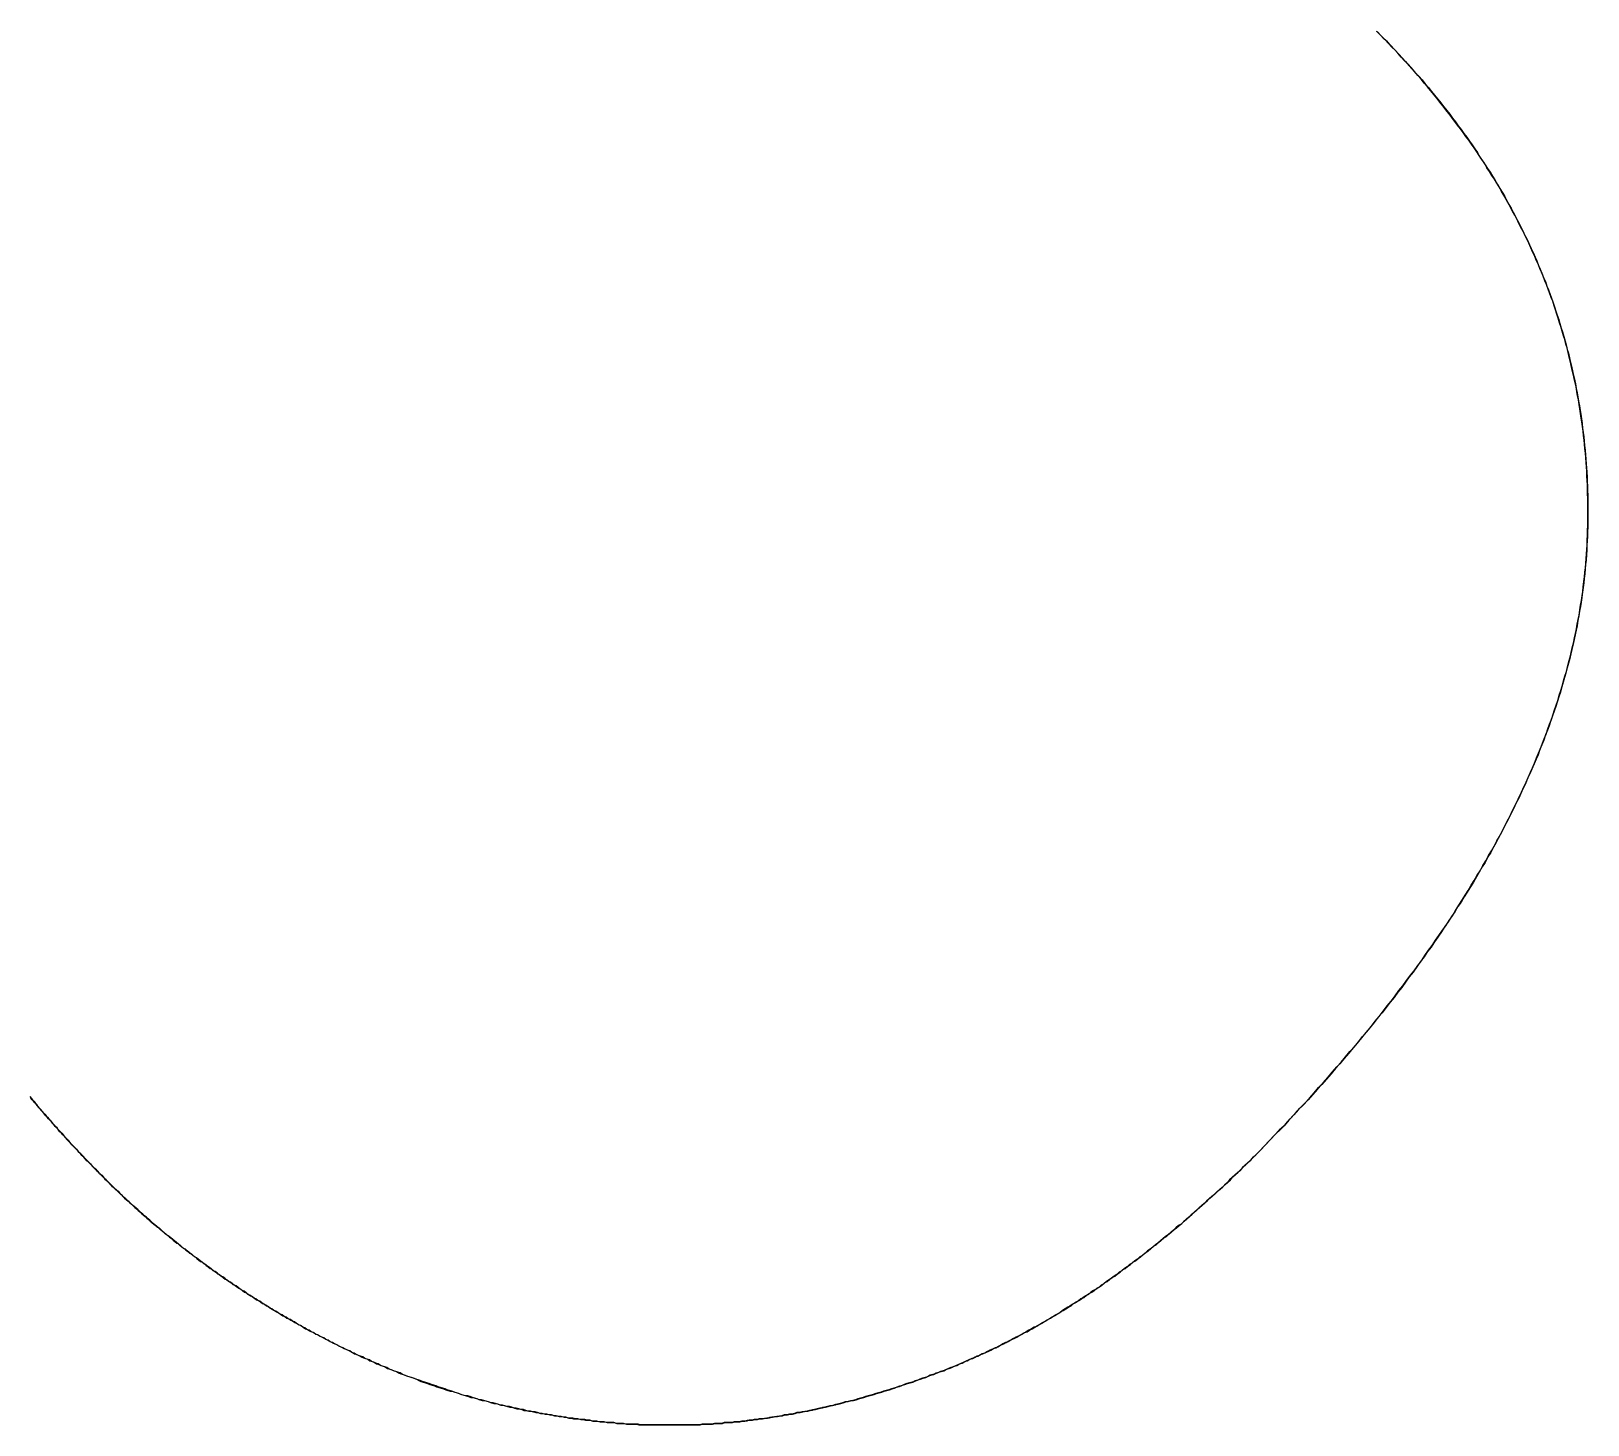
# Model space of a CAD drawing. Extents: x -0.7 to 36.3, y -28.5 to 29.4.
# Drawn here: x 6.7232 to 6.9271, y -20.9043 to -20.7217 of the extents above; entities that cross this region are included whole.
import ezdxf

# ---------------------------------------------------------------- set-up
doc = ezdxf.new("R2010")
doc.units = 0
doc.layers.add('VECTOR_ETCH', color=5, linetype='CONTINUOUS')

msp = doc.modelspace()

# ---------------------------------------------------------------- linework, layer by layer
at = {"layer": 'VECTOR_ETCH'}
msp.add_polyline3d([(6.72306, -20.8613, 0), (6.72324, -20.8615, 0), (6.72341, -20.8617, 0), (6.72359, -20.8619, 0), (6.72376, -20.8621, 0), (6.72394, -20.8623, 0), (6.72411, -20.8626, 0), (6.72429, -20.8628, 0), (6.72447, -20.863, 0), (6.72465, -20.8632, 0), (6.72483, -20.8634, 0), (6.72501, -20.8636, 0), (6.72519, -20.8638, 0), (6.72538, -20.864, 0), (6.72556, -20.8642, 0), (6.72574, -20.8644, 0), (6.72593, -20.8647, 0), (6.72611, -20.8649, 0), (6.7263, -20.8651, 0), (6.72649, -20.8653, 0), (6.72668, -20.8655, 0), (6.72687, -20.8657, 0), (6.72706, -20.8659, 0), (6.72725, -20.8661, 0), (6.72744, -20.8663, 0), (6.72763, -20.8666, 0), (6.72782, -20.8668, 0), (6.72801, -20.867, 0), (6.72821, -20.8672, 0), (6.7284, -20.8674, 0), (6.7286, -20.8676, 0), (6.7288, -20.8678, 0), (6.72899, -20.868, 0), (6.72919, -20.8682, 0), (6.72939, -20.8685, 0), (6.72959, -20.8687, 0), (6.72979, -20.8689, 0), (6.72999, -20.8691, 0), (6.73019, -20.8693, 0), (6.7304, -20.8695, 0), (6.7306, -20.8697, 0), (6.7308, -20.8699, 0), (6.73101, -20.8701, 0), (6.73122, -20.8704, 0), (6.73142, -20.8706, 0), (6.73163, -20.8708, 0), (6.73184, -20.871, 0), (6.73205, -20.8712, 0), (6.73226, -20.8714, 0), (6.73247, -20.8716, 0), (6.73268, -20.8718, 0), (6.73289, -20.8721, 0), (6.7331, -20.8723, 0), (6.73332, -20.8725, 0), (6.73353, -20.8727, 0), (6.73374, -20.8729, 0), (6.73396, -20.8731, 0), (6.73417, -20.8733, 0), (6.73439, -20.8735, 0), (6.73461, -20.8737, 0), (6.73482, -20.8739, 0), (6.73504, -20.8741, 0), (6.73526, -20.8744, 0), (6.73548, -20.8746, 0), (6.7357, -20.8748, 0), (6.73592, -20.875, 0), (6.73614, -20.8752, 0), (6.73636, -20.8754, 0), (6.73658, -20.8756, 0), (6.7368, -20.8758, 0), (6.73703, -20.876, 0), (6.73725, -20.8762, 0), (6.73748, -20.8764, 0), (6.7377, -20.8766, 0), (6.73792, -20.8768, 0), (6.73815, -20.877, 0), (6.73838, -20.8772, 0), (6.7386, -20.8774, 0), (6.73883, -20.8776, 0), (6.73906, -20.8778, 0), (6.73929, -20.878, 0), (6.73952, -20.8782, 0), (6.73975, -20.8784, 0), (6.73998, -20.8785, 0), (6.74021, -20.8787, 0), (6.74044, -20.8789, 0), (6.74067, -20.8791, 0), (6.7409, -20.8793, 0), (6.74114, -20.8795, 0), (6.74137, -20.8797, 0), (6.74161, -20.8799, 0), (6.74184, -20.8801, 0), (6.74208, -20.8803, 0), (6.74231, -20.8805, 0), (6.74255, -20.8806, 0), (6.74279, -20.8808, 0), (6.74302, -20.881, 0), (6.74326, -20.8812, 0), (6.7435, -20.8814, 0), (6.74374, -20.8816, 0), (6.74398, -20.8818, 0), (6.74422, -20.8819, 0), (6.74446, -20.8821, 0), (6.7447, -20.8823, 0), (6.74495, -20.8825, 0), (6.74519, -20.8827, 0), (6.74543, -20.8829, 0), (6.74568, -20.883, 0), (6.74592, -20.8832, 0), (6.74617, -20.8834, 0), (6.74641, -20.8836, 0), (6.74666, -20.8838, 0), (6.74691, -20.8839, 0), (6.74715, -20.8841, 0), (6.7474, -20.8843, 0), (6.74765, -20.8845, 0), (6.7479, -20.8846, 0), (6.74815, -20.8848, 0), (6.7484, -20.885, 0), (6.74865, -20.8852, 0), (6.7489, -20.8853, 0), (6.74915, -20.8855, 0), (6.74941, -20.8857, 0), (6.74966, -20.8859, 0), (6.74991, -20.886, 0), (6.75017, -20.8862, 0), (6.75042, -20.8864, 0), (6.75068, -20.8865, 0), (6.75093, -20.8867, 0), (6.75119, -20.8869, 0), (6.75145, -20.887, 0), (6.75171, -20.8872, 0), (6.75196, -20.8874, 0), (6.75222, -20.8875, 0), (6.75248, -20.8877, 0), (6.75274, -20.8879, 0), (6.753, -20.888, 0), (6.75326, -20.8882, 0), (6.75353, -20.8884, 0), (6.75379, -20.8885, 0), (6.75405, -20.8887, 0), (6.75431, -20.8888, 0), (6.75458, -20.889, 0), (6.75484, -20.8892, 0), (6.75511, -20.8893, 0), (6.75537, -20.8895, 0), (6.75564, -20.8896, 0), (6.75591, -20.8898, 0), (6.75618, -20.89, 0), (6.75644, -20.8901, 0), (6.75671, -20.8903, 0), (6.75698, -20.8904, 0), (6.75725, -20.8906, 0), (6.75752, -20.8907, 0), (6.75779, -20.8909, 0), (6.75806, -20.891, 0), (6.75834, -20.8912, 0), (6.75861, -20.8913, 0), (6.75888, -20.8915, 0), (6.75916, -20.8917, 0), (6.75943, -20.8918, 0), (6.75971, -20.892, 0), (6.75998, -20.8921, 0), (6.76026, -20.8922, 0), (6.76053, -20.8924, 0), (6.76081, -20.8925, 0), (6.76109, -20.8927, 0), (6.76137, -20.8928, 0), (6.76165, -20.893, 0), (6.76193, -20.8931, 0), (6.76221, -20.8933, 0), (6.76249, -20.8934, 0), (6.76277, -20.8936, 0), (6.76305, -20.8937, 0), (6.76333, -20.8938, 0), (6.76362, -20.894, 0), (6.7639, -20.8941, 0), (6.76418, -20.8943, 0), (6.76447, -20.8944, 0), (6.76475, -20.8945, 0), (6.76504, -20.8947, 0), (6.76532, -20.8948, 0), (6.7656, -20.895, 0), (6.76589, -20.8951, 0), (6.76617, -20.8952, 0), (6.76646, -20.8954, 0), (6.76675, -20.8955, 0), (6.76703, -20.8956, 0), (6.76732, -20.8957, 0), (6.76761, -20.8959, 0), (6.76789, -20.896, 0), (6.76818, -20.8961, 0), (6.76847, -20.8963, 0), (6.76876, -20.8964, 0), (6.76904, -20.8965, 0), (6.76933, -20.8966, 0), (6.76962, -20.8967, 0), (6.76991, -20.8969, 0), (6.7702, -20.897, 0), (6.77049, -20.8971, 0), (6.77078, -20.8972, 0), (6.77107, -20.8973, 0), (6.77136, -20.8975, 0), (6.77165, -20.8976, 0), (6.77194, -20.8977, 0), (6.77223, -20.8978, 0), (6.77252, -20.8979, 0), (6.77282, -20.898, 0), (6.77311, -20.8981, 0), (6.7734, -20.8982, 0), (6.77369, -20.8983, 0), (6.77399, -20.8985, 0), (6.77428, -20.8986, 0), (6.77457, -20.8987, 0), (6.77487, -20.8988, 0), (6.77516, -20.8989, 0), (6.77546, -20.899, 0), (6.77575, -20.8991, 0), (6.77605, -20.8992, 0), (6.77634, -20.8993, 0), (6.77664, -20.8994, 0), (6.77693, -20.8995, 0), (6.77723, -20.8996, 0), (6.77753, -20.8997, 0), (6.77782, -20.8998, 0), (6.77812, -20.8999, 0), (6.77842, -20.8999, 0), (6.77872, -20.9, 0), (6.77901, -20.9001, 0), (6.77931, -20.9002, 0), (6.77961, -20.9003, 0), (6.77991, -20.9004, 0), (6.78021, -20.9005, 0), (6.78051, -20.9006, 0), (6.78081, -20.9007, 0), (6.78111, -20.9007, 0), (6.78141, -20.9008, 0), (6.78171, -20.9009, 0), (6.78201, -20.901, 0), (6.78231, -20.9011, 0), (6.78261, -20.9011, 0), (6.78292, -20.9012, 0), (6.78322, -20.9013, 0), (6.78352, -20.9014, 0), (6.78382, -20.9015, 0), (6.78413, -20.9015, 0), (6.78443, -20.9016, 0), (6.78473, -20.9017, 0), (6.78504, -20.9017, 0), (6.78534, -20.9018, 0), (6.78564, -20.9019, 0), (6.78595, -20.902, 0), (6.78625, -20.902, 0), (6.78656, -20.9021, 0), (6.78686, -20.9022, 0), (6.78717, -20.9022, 0), (6.78748, -20.9023, 0), (6.78778, -20.9024, 0), (6.78809, -20.9024, 0), (6.7884, -20.9025, 0), (6.7887, -20.9025, 0), (6.78901, -20.9026, 0), (6.78932, -20.9027, 0), (6.78963, -20.9027, 0), (6.78994, -20.9028, 0), (6.79024, -20.9028, 0), (6.79055, -20.9029, 0), (6.79086, -20.9029, 0), (6.79117, -20.903, 0), (6.79148, -20.903, 0), (6.79179, -20.9031, 0), (6.7921, -20.9031, 0), (6.79241, -20.9032, 0), (6.79272, -20.9032, 0), (6.79304, -20.9033, 0), (6.79335, -20.9033, 0), (6.79366, -20.9034, 0), (6.79397, -20.9034, 0), (6.79428, -20.9035, 0), (6.7946, -20.9035, 0), (6.79491, -20.9035, 0), (6.79522, -20.9036, 0), (6.79554, -20.9036, 0), (6.79585, -20.9037, 0), (6.79616, -20.9037, 0), (6.79648, -20.9037, 0), (6.79679, -20.9038, 0), (6.79711, -20.9038, 0), (6.79742, -20.9038, 0), (6.79774, -20.9039, 0), (6.79806, -20.9039, 0), (6.79837, -20.9039, 0), (6.79869, -20.904, 0), (6.799, -20.904, 0), (6.79932, -20.904, 0), (6.79964, -20.904, 0), (6.79996, -20.9041, 0), (6.80027, -20.9041, 0), (6.80059, -20.9041, 0), (6.80091, -20.9041, 0), (6.80123, -20.9042, 0), (6.80155, -20.9042, 0), (6.80187, -20.9042, 0), (6.80219, -20.9042, 0), (6.8025, -20.9042, 0), (6.80282, -20.9043, 0), (6.80314, -20.9043, 0), (6.80346, -20.9043, 0), (6.80378, -20.9043, 0), (6.8041, -20.9043, 0), (6.80442, -20.9043, 0), (6.80474, -20.9043, 0), (6.80506, -20.9043, 0), (6.80538, -20.9043, 0), (6.8057, -20.9043, 0), (6.80602, -20.9043, 0), (6.80635, -20.9043, 0), (6.80667, -20.9043, 0), (6.80699, -20.9043, 0), (6.80731, -20.9043, 0), (6.80763, -20.9043, 0), (6.80795, -20.9043, 0), (6.80828, -20.9043, 0), (6.8086, -20.9043, 0), (6.80892, -20.9043, 0), (6.80924, -20.9043, 0), (6.80957, -20.9043, 0), (6.80989, -20.9043, 0), (6.81021, -20.9043, 0), (6.81054, -20.9043, 0), (6.81086, -20.9043, 0), (6.81118, -20.9042, 0), (6.81151, -20.9042, 0), (6.81183, -20.9042, 0), (6.81216, -20.9042, 0), (6.81248, -20.9042, 0), (6.81281, -20.9041, 0), (6.81313, -20.9041, 0), (6.81346, -20.9041, 0), (6.81378, -20.9041, 0), (6.81411, -20.904, 0), (6.81443, -20.904, 0), (6.81476, -20.904, 0), (6.81508, -20.904, 0), (6.81541, -20.9039, 0), (6.81574, -20.9039, 0), (6.81606, -20.9039, 0), (6.81639, -20.9038, 0), (6.81672, -20.9038, 0), (6.81704, -20.9037, 0), (6.81737, -20.9037, 0), (6.8177, -20.9037, 0), (6.81803, -20.9036, 0), (6.81835, -20.9036, 0), (6.81868, -20.9035, 0), (6.81901, -20.9035, 0), (6.81934, -20.9034, 0), (6.81967, -20.9034, 0), (6.82, -20.9033, 0), (6.82033, -20.9033, 0), (6.82065, -20.9032, 0), (6.82098, -20.9032, 0), (6.82131, -20.9031, 0), (6.82164, -20.9031, 0), (6.82197, -20.903, 0), (6.8223, -20.903, 0), (6.82263, -20.9029, 0), (6.82296, -20.9029, 0), (6.82329, -20.9028, 0), (6.82362, -20.9027, 0), (6.82396, -20.9027, 0), (6.82429, -20.9026, 0), (6.82462, -20.9025, 0), (6.82495, -20.9025, 0), (6.82528, -20.9024, 0), (6.82561, -20.9023, 0), (6.82595, -20.9023, 0), (6.82628, -20.9022, 0), (6.82661, -20.9021, 0), (6.82694, -20.902, 0), (6.82728, -20.902, 0), (6.82761, -20.9019, 0), (6.82794, -20.9018, 0), (6.82827, -20.9017, 0), (6.82861, -20.9016, 0), (6.82894, -20.9016, 0), (6.82928, -20.9015, 0), (6.82961, -20.9014, 0), (6.82994, -20.9013, 0), (6.83028, -20.9012, 0), (6.83061, -20.9011, 0), (6.83095, -20.9011, 0), (6.83128, -20.901, 0), (6.83162, -20.9009, 0), (6.83195, -20.9008, 0), (6.83229, -20.9007, 0), (6.83263, -20.9006, 0), (6.83296, -20.9005, 0), (6.8333, -20.9004, 0), (6.83363, -20.9003, 0), (6.83397, -20.9002, 0), (6.83431, -20.9001, 0), (6.83464, -20.9, 0), (6.83498, -20.8999, 0), (6.83532, -20.8998, 0), (6.83566, -20.8997, 0), (6.83599, -20.8996, 0), (6.83633, -20.8995, 0), (6.83667, -20.8993, 0), (6.83701, -20.8992, 0), (6.83734, -20.8991, 0), (6.83768, -20.899, 0), (6.83802, -20.8989, 0), (6.83836, -20.8988, 0), (6.8387, -20.8987, 0), (6.83904, -20.8985, 0), (6.83938, -20.8984, 0), (6.83972, -20.8983, 0), (6.84006, -20.8982, 0), (6.8404, -20.8981, 0), (6.84074, -20.8979, 0), (6.84108, -20.8978, 0), (6.84142, -20.8977, 0), (6.84176, -20.8975, 0), (6.8421, -20.8974, 0), (6.84244, -20.8973, 0), (6.84278, -20.8972, 0), (6.84313, -20.897, 0), (6.84347, -20.8969, 0), (6.84381, -20.8968, 0), (6.84415, -20.8966, 0), (6.84449, -20.8965, 0), (6.84483, -20.8963, 0), (6.84517, -20.8962, 0), (6.84551, -20.896, 0), (6.84585, -20.8959, 0), (6.84619, -20.8957, 0), (6.84653, -20.8956, 0), (6.84687, -20.8954, 0), (6.84722, -20.8953, 0), (6.84756, -20.8951, 0), (6.8479, -20.895, 0), (6.84824, -20.8948, 0), (6.84858, -20.8947, 0), (6.84892, -20.8945, 0), (6.84926, -20.8943, 0), (6.8496, -20.8942, 0), (6.84994, -20.894, 0), (6.85028, -20.8938, 0), (6.85062, -20.8937, 0), (6.85096, -20.8935, 0), (6.8513, -20.8933, 0), (6.85164, -20.8931, 0), (6.85198, -20.893, 0), (6.85232, -20.8928, 0), (6.85266, -20.8926, 0), (6.853, -20.8924, 0), (6.85333, -20.8922, 0), (6.85367, -20.8921, 0), (6.85401, -20.8919, 0), (6.85435, -20.8917, 0), (6.85469, -20.8915, 0), (6.85503, -20.8913, 0), (6.85537, -20.8911, 0), (6.85571, -20.8909, 0), (6.85605, -20.8907, 0), (6.85639, -20.8905, 0), (6.85673, -20.8903, 0), (6.85707, -20.8901, 0), (6.8574, -20.8899, 0), (6.85774, -20.8897, 0), (6.85808, -20.8895, 0), (6.85842, -20.8893, 0), (6.85876, -20.8891, 0), (6.8591, -20.8889, 0), (6.85944, -20.8887, 0), (6.85977, -20.8884, 0), (6.86011, -20.8882, 0), (6.86045, -20.888, 0), (6.86079, -20.8878, 0), (6.86113, -20.8876, 0), (6.86147, -20.8873, 0), (6.8618, -20.8871, 0), (6.86214, -20.8869, 0), (6.86248, -20.8867, 0), (6.86282, -20.8864, 0), (6.86316, -20.8862, 0), (6.86349, -20.886, 0), (6.86383, -20.8857, 0), (6.86417, -20.8855, 0), (6.86451, -20.8852, 0), (6.86484, -20.885, 0), (6.86518, -20.8848, 0), (6.86552, -20.8845, 0), (6.86586, -20.8843, 0), (6.86619, -20.884, 0), (6.86653, -20.8838, 0), (6.86687, -20.8835, 0), (6.86721, -20.8833, 0), (6.86754, -20.883, 0), (6.86788, -20.8828, 0), (6.86822, -20.8825, 0), (6.86855, -20.8823, 0), (6.86889, -20.882, 0), (6.86923, -20.8817, 0), (6.86956, -20.8815, 0), (6.8699, -20.8812, 0), (6.87024, -20.8809, 0), (6.87057, -20.8807, 0), (6.87091, -20.8804, 0), (6.87125, -20.8801, 0), (6.87158, -20.8798, 0), (6.87192, -20.8796, 0), (6.87225, -20.8793, 0), (6.87259, -20.879, 0), (6.87293, -20.8787, 0), (6.87326, -20.8785, 0), (6.8736, -20.8782, 0), (6.87394, -20.8779, 0), (6.87427, -20.8776, 0), (6.87461, -20.8773, 0), (6.87494, -20.877, 0), (6.87528, -20.8767, 0), (6.87561, -20.8764, 0), (6.87595, -20.8761, 0), (6.87628, -20.8758, 0), (6.87662, -20.8755, 0), (6.87696, -20.8752, 0), (6.87729, -20.8749, 0), (6.87763, -20.8746, 0), (6.87796, -20.8743, 0), (6.8783, -20.874, 0), (6.87863, -20.8737, 0), (6.87897, -20.8734, 0), (6.8793, -20.8731, 0), (6.87964, -20.8728, 0), (6.87997, -20.8725, 0), (6.88031, -20.8722, 0), (6.88064, -20.8718, 0), (6.88098, -20.8715, 0), (6.88131, -20.8712, 0), (6.88164, -20.8709, 0), (6.88198, -20.8705, 0), (6.88231, -20.8702, 0), (6.88265, -20.8699, 0), (6.88298, -20.8696, 0), (6.88332, -20.8692, 0), (6.88365, -20.8689, 0), (6.88426, -20.8683, 0), (6.88492, -20.8676, 0), (6.88558, -20.8669, 0), (6.88623, -20.8662, 0), (6.88688, -20.8656, 0), (6.88752, -20.8649, 0), (6.88815, -20.8642, 0), (6.88879, -20.8635, 0), (6.88941, -20.8628, 0), (6.89003, -20.8622, 0), (6.89065, -20.8615, 0), (6.89126, -20.8608, 0), (6.89186, -20.8601, 0), (6.89246, -20.8595, 0), (6.89306, -20.8588, 0), (6.89365, -20.8581, 0), (6.89423, -20.8574, 0), (6.89481, -20.8568, 0), (6.89539, -20.8561, 0), (6.89596, -20.8554, 0), (6.89652, -20.8548, 0), (6.89708, -20.8541, 0), (6.89763, -20.8534, 0), (6.89818, -20.8528, 0), (6.89873, -20.8521, 0), (6.89926, -20.8514, 0), (6.8998, -20.8508, 0), (6.90033, -20.8501, 0), (6.90085, -20.8494, 0), (6.90137, -20.8488, 0), (6.90188, -20.8481, 0), (6.90239, -20.8474, 0), (6.90289, -20.8468, 0), (6.90339, -20.8461, 0), (6.90388, -20.8454, 0), (6.90436, -20.8448, 0), (6.90485, -20.8441, 0), (6.90532, -20.8435, 0), (6.90579, -20.8428, 0), (6.90626, -20.8421, 0), (6.90672, -20.8415, 0), (6.90718, -20.8408, 0), (6.90763, -20.8402, 0), (6.90807, -20.8395, 0), (6.90851, -20.8389, 0), (6.90895, -20.8382, 0), (6.90938, -20.8376, 0), (6.9098, -20.8369, 0), (6.91022, -20.8362, 0), (6.91064, -20.8356, 0), (6.91104, -20.8349, 0), (6.91145, -20.8343, 0), (6.91185, -20.8336, 0), (6.91224, -20.833, 0), (6.91263, -20.8323, 0), (6.91301, -20.8317, 0), (6.91339, -20.831, 0), (6.91377, -20.8304, 0), (6.91413, -20.8297, 0), (6.9145, -20.8291, 0), (6.91485, -20.8285, 0), (6.91521, -20.8278, 0), (6.91555, -20.8272, 0), (6.9159, -20.8265, 0), (6.91623, -20.8259, 0), (6.91657, -20.8252, 0), (6.91689, -20.8246, 0), (6.91721, -20.8239, 0), (6.91753, -20.8233, 0), (6.91784, -20.8227, 0), (6.91815, -20.822, 0), (6.91845, -20.8214, 0), (6.91875, -20.8207, 0), (6.91904, -20.8201, 0), (6.91932, -20.8195, 0), (6.9196, -20.8188, 0), (6.91988, -20.8182, 0), (6.92015, -20.8176, 0), (6.92041, -20.8169, 0), (6.92067, -20.8163, 0), (6.92093, -20.8157, 0), (6.92118, -20.815, 0), (6.92142, -20.8144, 0), (6.92166, -20.8138, 0), (6.9219, -20.8131, 0), (6.92212, -20.8125, 0), (6.92235, -20.8119, 0), (6.92257, -20.8112, 0), (6.92278, -20.8106, 0), (6.92299, -20.81, 0), (6.92319, -20.8094, 0), (6.92339, -20.8087, 0), (6.92358, -20.8081, 0), (6.92377, -20.8075, 0), (6.92396, -20.8068, 0), (6.92413, -20.8062, 0), (6.92431, -20.8056, 0), (6.92447, -20.805, 0), (6.92464, -20.8043, 0), (6.92479, -20.8037, 0), (6.92494, -20.8031, 0), (6.92509, -20.8025, 0), (6.92523, -20.8019, 0), (6.92537, -20.8012, 0), (6.9255, -20.8006, 0), (6.92563, -20.8, 0), (6.92575, -20.7994, 0), (6.92586, -20.7988, 0), (6.92598, -20.7982, 0), (6.92608, -20.7975, 0), (6.92618, -20.7969, 0), (6.92628, -20.7963, 0), (6.92637, -20.7957, 0), (6.92645, -20.7951, 0), (6.92653, -20.7945, 0), (6.92661, -20.7938, 0), (6.92668, -20.7932, 0), (6.92674, -20.7926, 0), (6.9268, -20.792, 0), (6.92686, -20.7914, 0), (6.92691, -20.7908, 0), (6.92695, -20.7902, 0), (6.92699, -20.7896, 0), (6.92702, -20.789, 0), (6.92705, -20.7884, 0), (6.92707, -20.7877, 0), (6.92709, -20.7871, 0), (6.92711, -20.7865, 0), (6.92712, -20.7859, 0), (6.92713, -20.7853, 0), (6.92713, -20.7847, 0), (6.92713, -20.7841, 0), (6.92713, -20.7835, 0), (6.92712, -20.7829, 0), (6.9271, -20.7823, 0), (6.92709, -20.7817, 0), (6.92707, -20.7811, 0), (6.92704, -20.7806, 0), (6.92701, -20.78, 0), (6.92698, -20.7794, 0), (6.92694, -20.7788, 0), (6.9269, -20.7782, 0), (6.92685, -20.7776, 0), (6.92681, -20.777, 0), (6.92675, -20.7764, 0), (6.92669, -20.7758, 0), (6.92663, -20.7753, 0), (6.92657, -20.7747, 0), (6.9265, -20.7741, 0), (6.92642, -20.7735, 0), (6.92635, -20.7729, 0), (6.92626, -20.7724, 0), (6.92618, -20.7718, 0), (6.92609, -20.7712, 0), (6.92599, -20.7706, 0), (6.9259, -20.77, 0), (6.92579, -20.7695, 0), (6.92569, -20.7689, 0), (6.92558, -20.7683, 0), (6.92546, -20.7678, 0), (6.92534, -20.7672, 0), (6.92522, -20.7666, 0), (6.92509, -20.7661, 0), (6.92496, -20.7655, 0), (6.92483, -20.7649, 0), (6.92469, -20.7644, 0), (6.92455, -20.7638, 0), (6.9244, -20.7632, 0), (6.92425, -20.7627, 0), (6.9241, -20.7621, 0), (6.92394, -20.7616, 0), (6.92377, -20.761, 0), (6.92361, -20.7604, 0), (6.92343, -20.7599, 0), (6.92326, -20.7593, 0), (6.92308, -20.7588, 0), (6.9229, -20.7582, 0), (6.92271, -20.7577, 0), (6.92252, -20.7571, 0), (6.92232, -20.7566, 0), (6.92212, -20.756, 0), (6.92192, -20.7555, 0), (6.92171, -20.7549, 0), (6.9215, -20.7544, 0), (6.92128, -20.7538, 0), (6.92106, -20.7533, 0), (6.92084, -20.7528, 0), (6.92061, -20.7522, 0), (6.92038, -20.7517, 0), (6.92014, -20.7511, 0), (6.9199, -20.7506, 0), (6.91966, -20.7501, 0), (6.91941, -20.7495, 0), (6.91916, -20.749, 0), (6.9189, -20.7485, 0), (6.91864, -20.7479, 0), (6.91837, -20.7474, 0), (6.9181, -20.7469, 0), (6.91783, -20.7463, 0), (6.91755, -20.7458, 0), (6.91727, -20.7453, 0), (6.91699, -20.7448, 0), (6.9167, -20.7442, 0), (6.91641, -20.7437, 0), (6.91611, -20.7432, 0), (6.91581, -20.7427, 0), (6.9155, -20.7421, 0), (6.91519, -20.7416, 0), (6.91488, -20.7411, 0), (6.91456, -20.7406, 0), (6.91424, -20.7401, 0), (6.91391, -20.7396, 0), (6.91358, -20.739, 0), (6.91325, -20.7385, 0), (6.91291, -20.738, 0), (6.91257, -20.7375, 0), (6.91222, -20.737, 0), (6.91187, -20.7365, 0), (6.91152, -20.736, 0), (6.91116, -20.7355, 0), (6.9108, -20.735, 0), (6.91043, -20.7345, 0), (6.91006, -20.734, 0), (6.90968, -20.7335, 0), (6.9093, -20.733, 0), (6.90892, -20.7325, 0), (6.90853, -20.732, 0), (6.90814, -20.7315, 0), (6.90775, -20.731, 0), (6.90735, -20.7305, 0), (6.90695, -20.73, 0), (6.90654, -20.7295, 0), (6.90613, -20.729, 0), (6.90571, -20.7285, 0), (6.90529, -20.728, 0), (6.90487, -20.7275, 0), (6.90444, -20.727, 0), (6.90401, -20.7265, 0), (6.90357, -20.726, 0), (6.90313, -20.7256, 0), (6.90269, -20.7251, 0), (6.90224, -20.7246, 0), (6.90179, -20.7241, 0), (6.90133, -20.7236, 0), (6.90087, -20.7231, 0), (6.90041, -20.7227, 0), (6.89994, -20.7222, 0), (6.89946, -20.7217, 0), (6.89959, -20.7218, 0), (6.90007, -20.7223, 0), (6.90053, -20.7228, 0), (6.901, -20.7233, 0), (6.90146, -20.7238, 0), (6.90191, -20.7242, 0), (6.90236, -20.7247, 0), (6.90281, -20.7252, 0), (6.90325, -20.7257, 0), (6.90369, -20.7262, 0), (6.90413, -20.7267, 0), (6.90456, -20.7272, 0), (6.90498, -20.7276, 0), (6.90541, -20.7281, 0), (6.90582, -20.7286, 0), (6.90624, -20.7291, 0), (6.90665, -20.7296, 0), (6.90706, -20.7301, 0), (6.90746, -20.7306, 0), (6.90786, -20.7311, 0), (6.90825, -20.7316, 0), (6.90864, -20.7321, 0), (6.90903, -20.7326, 0), (6.90941, -20.7331, 0), (6.90979, -20.7336, 0), (6.91016, -20.7341, 0), (6.91053, -20.7346, 0), (6.91089, -20.7351, 0), (6.91126, -20.7356, 0), (6.91161, -20.7361, 0), (6.91197, -20.7366, 0), (6.91232, -20.7371, 0), (6.91266, -20.7376, 0), (6.913, -20.7382, 0), (6.91334, -20.7387, 0), (6.91367, -20.7392, 0), (6.914, -20.7397, 0), (6.91433, -20.7402, 0), (6.91465, -20.7407, 0), (6.91496, -20.7412, 0), (6.91528, -20.7418, 0), (6.91558, -20.7423, 0), (6.91589, -20.7428, 0), (6.91619, -20.7433, 0), (6.91649, -20.7439, 0), (6.91678, -20.7444, 0), (6.91707, -20.7449, 0), (6.91735, -20.7454, 0), (6.91763, -20.746, 0), (6.91791, -20.7465, 0), (6.91818, -20.747, 0), (6.91845, -20.7475, 0), (6.91871, -20.7481, 0), (6.91897, -20.7486, 0), (6.91922, -20.7491, 0), (6.91948, -20.7497, 0), (6.91972, -20.7502, 0), (6.91997, -20.7507, 0), (6.92021, -20.7513, 0), (6.92044, -20.7518, 0), (6.92067, -20.7524, 0), (6.9209, -20.7529, 0), (6.92112, -20.7534, 0), (6.92134, -20.754, 0), (6.92156, -20.7545, 0), (6.92177, -20.7551, 0), (6.92197, -20.7556, 0), (6.92218, -20.7562, 0), (6.92238, -20.7567, 0), (6.92257, -20.7573, 0), (6.92276, -20.7578, 0), (6.92295, -20.7584, 0), (6.92313, -20.7589, 0), (6.92331, -20.7595, 0), (6.92348, -20.76, 0), (6.92365, -20.7606, 0), (6.92382, -20.7611, 0), (6.92398, -20.7617, 0), (6.92414, -20.7623, 0), (6.92429, -20.7628, 0), (6.92444, -20.7634, 0), (6.92459, -20.7639, 0), (6.92473, -20.7645, 0), (6.92487, -20.7651, 0), (6.925, -20.7656, 0), (6.92513, -20.7662, 0), (6.92526, -20.7668, 0), (6.92538, -20.7673, 0), (6.92549, -20.7679, 0), (6.92561, -20.7685, 0), (6.92572, -20.7691, 0), (6.92582, -20.7696, 0), (6.92592, -20.7702, 0), (6.92602, -20.7708, 0), (6.92611, -20.7714, 0), (6.9262, -20.7719, 0), (6.92629, -20.7725, 0), (6.92637, -20.7731, 0), (6.92644, -20.7737, 0), (6.92652, -20.7743, 0), (6.92659, -20.7748, 0), (6.92665, -20.7754, 0), (6.92671, -20.776, 0), (6.92677, -20.7766, 0), (6.92682, -20.7772, 0), (6.92687, -20.7778, 0), (6.92691, -20.7784, 0), (6.92695, -20.7789, 0), (6.92699, -20.7795, 0), (6.92702, -20.7801, 0), (6.92705, -20.7807, 0), (6.92707, -20.7813, 0), (6.92709, -20.7819, 0), (6.92711, -20.7825, 0), (6.92712, -20.7831, 0), (6.92713, -20.7837, 0), (6.92713, -20.7843, 0), (6.92713, -20.7849, 0), (6.92713, -20.7855, 0), (6.92712, -20.7861, 0), (6.92711, -20.7867, 0), (6.92709, -20.7873, 0), (6.92707, -20.7879, 0), (6.92704, -20.7885, 0), (6.92701, -20.7891, 0), (6.92698, -20.7897, 0), (6.92694, -20.7903, 0), (6.92689, -20.791, 0), (6.92684, -20.7916, 0), (6.92679, -20.7922, 0), (6.92673, -20.7928, 0), (6.92666, -20.7934, 0), (6.92659, -20.794, 0), (6.92651, -20.7946, 0), (6.92643, -20.7952, 0), (6.92634, -20.7959, 0), (6.92625, -20.7965, 0), (6.92615, -20.7971, 0), (6.92605, -20.7977, 0), (6.92595, -20.7983, 0), (6.92583, -20.7989, 0), (6.92572, -20.7996, 0), (6.92559, -20.8002, 0), (6.92547, -20.8008, 0), (6.92533, -20.8014, 0), (6.92519, -20.802, 0), (6.92505, -20.8027, 0), (6.9249, -20.8033, 0), (6.92475, -20.8039, 0), (6.92459, -20.8045, 0), (6.92443, -20.8051, 0), (6.92426, -20.8058, 0), (6.92408, -20.8064, 0), (6.92391, -20.807, 0), (6.92372, -20.8076, 0), (6.92353, -20.8083, 0), (6.92334, -20.8089, 0), (6.92314, -20.8095, 0), (6.92293, -20.8102, 0), (6.92272, -20.8108, 0), (6.92251, -20.8114, 0), (6.92229, -20.812, 0), (6.92206, -20.8127, 0), (6.92183, -20.8133, 0), (6.9216, -20.8139, 0), (6.92136, -20.8146, 0), (6.92111, -20.8152, 0), (6.92086, -20.8158, 0), (6.9206, -20.8165, 0), (6.92034, -20.8171, 0), (6.92008, -20.8177, 0), (6.9198, -20.8184, 0), (6.91953, -20.819, 0), (6.91924, -20.8196, 0), (6.91896, -20.8203, 0), (6.91867, -20.8209, 0), (6.91837, -20.8216, 0), (6.91807, -20.8222, 0), (6.91776, -20.8228, 0), (6.91745, -20.8235, 0), (6.91713, -20.8241, 0), (6.9168, -20.8248, 0), (6.91648, -20.8254, 0), (6.91614, -20.8261, 0), (6.9158, -20.8267, 0), (6.91546, -20.8273, 0), (6.91511, -20.828, 0), (6.91476, -20.8286, 0), (6.9144, -20.8293, 0), (6.91403, -20.8299, 0), (6.91366, -20.8306, 0), (6.91329, -20.8312, 0), (6.91291, -20.8319, 0), (6.91253, -20.8325, 0), (6.91213, -20.8332, 0), (6.91174, -20.8338, 0), (6.91134, -20.8345, 0), (6.91093, -20.8351, 0), (6.91052, -20.8358, 0), (6.91011, -20.8364, 0), (6.90969, -20.8371, 0), (6.90926, -20.8377, 0), (6.90883, -20.8384, 0), (6.90839, -20.839, 0), (6.90795, -20.8397, 0), (6.9075, -20.8404, 0), (6.90705, -20.841, 0), (6.90659, -20.8417, 0), (6.90613, -20.8423, 0), (6.90567, -20.843, 0), (6.90519, -20.8436, 0), (6.90471, -20.8443, 0), (6.90423, -20.845, 0), (6.90374, -20.8456, 0), (6.90325, -20.8463, 0), (6.90275, -20.847, 0), (6.90225, -20.8476, 0), (6.90174, -20.8483, 0), (6.90123, -20.8489, 0), (6.90071, -20.8496, 0), (6.90018, -20.8503, 0), (6.89965, -20.8509, 0), (6.89912, -20.8516, 0), (6.89858, -20.8523, 0), (6.89803, -20.8529, 0), (6.89748, -20.8536, 0), (6.89693, -20.8543, 0), (6.89637, -20.8549, 0), (6.8958, -20.8556, 0), (6.89523, -20.8563, 0), (6.89466, -20.857, 0), (6.89408, -20.8576, 0), (6.89349, -20.8583, 0), (6.8929, -20.859, 0), (6.8923, -20.8597, 0), (6.8917, -20.8603, 0), (6.89109, -20.861, 0), (6.89048, -20.8617, 0), (6.88986, -20.8624, 0), (6.88924, -20.863, 0), (6.88861, -20.8637, 0), (6.88798, -20.8644, 0), (6.88734, -20.8651, 0), (6.8867, -20.8657, 0), (6.88605, -20.8664, 0), (6.8854, -20.8671, 0), (6.88474, -20.8678, 0), (6.88408, -20.8685, 0), (6.88356, -20.869, 0), (6.88323, -20.8693, 0), (6.88289, -20.8697, 0), (6.88256, -20.87, 0), (6.88222, -20.8703, 0), (6.88189, -20.8706, 0), (6.88155, -20.871, 0), (6.88122, -20.8713, 0), (6.88088, -20.8716, 0), (6.88055, -20.8719, 0), (6.88021, -20.8722, 0), (6.87988, -20.8726, 0), (6.87955, -20.8729, 0), (6.87921, -20.8732, 0), (6.87888, -20.8735, 0), (6.87854, -20.8738, 0), (6.87821, -20.8741, 0), (6.87787, -20.8744, 0), (6.87753, -20.8747, 0), (6.8772, -20.875, 0), (6.87686, -20.8753, 0), (6.87653, -20.8756, 0), (6.87619, -20.8759, 0), (6.87586, -20.8762, 0), (6.87552, -20.8765, 0), (6.87519, -20.8768, 0), (6.87485, -20.8771, 0), (6.87452, -20.8774, 0), (6.87418, -20.8777, 0), (6.87384, -20.878, 0), (6.87351, -20.8782, 0), (6.87317, -20.8785, 0), (6.87284, -20.8788, 0), (6.8725, -20.8791, 0), (6.87216, -20.8794, 0), (6.87183, -20.8796, 0), (6.87149, -20.8799, 0), (6.87115, -20.8802, 0), (6.87082, -20.8805, 0), (6.87048, -20.8807, 0), (6.87014, -20.881, 0), (6.86981, -20.8813, 0), (6.86947, -20.8815, 0), (6.86913, -20.8818, 0), (6.8688, -20.8821, 0), (6.86846, -20.8823, 0), (6.86812, -20.8826, 0), (6.86779, -20.8828, 0), (6.86745, -20.8831, 0), (6.86711, -20.8833, 0), (6.86678, -20.8836, 0), (6.86644, -20.8838, 0), (6.8661, -20.8841, 0), (6.86576, -20.8843, 0), (6.86543, -20.8846, 0), (6.86509, -20.8848, 0), (6.86475, -20.8851, 0), (6.86441, -20.8853, 0), (6.86408, -20.8855, 0), (6.86374, -20.8858, 0), (6.8634, -20.886, 0), (6.86306, -20.8863, 0), (6.86273, -20.8865, 0), (6.86239, -20.8867, 0), (6.86205, -20.8869, 0), (6.86171, -20.8872, 0), (6.86137, -20.8874, 0), (6.86104, -20.8876, 0), (6.8607, -20.8878, 0), (6.86036, -20.8881, 0), (6.86002, -20.8883, 0), (6.85968, -20.8885, 0), (6.85934, -20.8887, 0), (6.85901, -20.8889, 0), (6.85867, -20.8891, 0), (6.85833, -20.8893, 0), (6.85799, -20.8896, 0), (6.85765, -20.8898, 0), (6.85731, -20.89, 0), (6.85697, -20.8902, 0), (6.85663, -20.8904, 0), (6.8563, -20.8906, 0), (6.85596, -20.8908, 0), (6.85562, -20.891, 0), (6.85528, -20.8912, 0), (6.85494, -20.8914, 0), (6.8546, -20.8915, 0), (6.85426, -20.8917, 0), (6.85392, -20.8919, 0), (6.85358, -20.8921, 0), (6.85324, -20.8923, 0), (6.8529, -20.8925, 0), (6.85256, -20.8927, 0), (6.85222, -20.8928, 0), (6.85188, -20.893, 0), (6.85154, -20.8932, 0), (6.8512, -20.8934, 0), (6.85086, -20.8935, 0), (6.85052, -20.8937, 0), (6.85018, -20.8939, 0), (6.84984, -20.8941, 0), (6.8495, -20.8942, 0), (6.84916, -20.8944, 0), (6.84882, -20.8945, 0), (6.84848, -20.8947, 0), (6.84814, -20.8949, 0), (6.8478, -20.895, 0), (6.84746, -20.8952, 0), (6.84712, -20.8953, 0), (6.84678, -20.8955, 0), (6.84644, -20.8956, 0), (6.8461, -20.8958, 0), (6.84576, -20.8959, 0), (6.84542, -20.8961, 0), (6.84508, -20.8962, 0), (6.84474, -20.8964, 0), (6.8444, -20.8965, 0), (6.84406, -20.8967, 0), (6.84371, -20.8968, 0), (6.84337, -20.8969, 0), (6.84303, -20.8971, 0), (6.84269, -20.8972, 0), (6.84235, -20.8973, 0), (6.84201, -20.8975, 0), (6.84167, -20.8976, 0), (6.84133, -20.8977, 0), (6.84099, -20.8978, 0), (6.84065, -20.898, 0), (6.84031, -20.8981, 0), (6.83997, -20.8982, 0), (6.83963, -20.8983, 0), (6.83929, -20.8985, 0), (6.83895, -20.8986, 0), (6.83861, -20.8987, 0), (6.83827, -20.8988, 0), (6.83793, -20.8989, 0), (6.83759, -20.899, 0), (6.83725, -20.8992, 0), (6.83691, -20.8993, 0), (6.83658, -20.8994, 0), (6.83624, -20.8995, 0), (6.8359, -20.8996, 0), (6.83556, -20.8997, 0), (6.83523, -20.8998, 0), (6.83489, -20.8999, 0), (6.83455, -20.9, 0), (6.83421, -20.9001, 0), (6.83388, -20.9002, 0), (6.83354, -20.9003, 0), (6.83321, -20.9004, 0), (6.83287, -20.9005, 0), (6.83253, -20.9006, 0), (6.8322, -20.9007, 0), (6.83186, -20.9008, 0), (6.83153, -20.9009, 0), (6.83119, -20.901, 0), (6.83086, -20.9011, 0), (6.83052, -20.9012, 0), (6.83019, -20.9013, 0), (6.82985, -20.9013, 0), (6.82952, -20.9014, 0), (6.82918, -20.9015, 0), (6.82885, -20.9016, 0), (6.82852, -20.9017, 0), (6.82818, -20.9018, 0), (6.82785, -20.9018, 0), (6.82752, -20.9019, 0), (6.82718, -20.902, 0), (6.82685, -20.9021, 0), (6.82652, -20.9021, 0), (6.82619, -20.9022, 0), (6.82585, -20.9023, 0), (6.82552, -20.9024, 0), (6.82519, -20.9024, 0), (6.82486, -20.9025, 0), (6.82453, -20.9026, 0), (6.8242, -20.9026, 0), (6.82387, -20.9027, 0), (6.82353, -20.9027, 0), (6.8232, -20.9028, 0), (6.82287, -20.9029, 0), (6.82254, -20.9029, 0), (6.82221, -20.903, 0), (6.82188, -20.903, 0), (6.82155, -20.9031, 0), (6.82122, -20.9032, 0), (6.82089, -20.9032, 0), (6.82056, -20.9033, 0), (6.82024, -20.9033, 0), (6.81991, -20.9034, 0), (6.81958, -20.9034, 0), (6.81925, -20.9035, 0), (6.81892, -20.9035, 0), (6.81859, -20.9035, 0), (6.81827, -20.9036, 0), (6.81794, -20.9036, 0), (6.81761, -20.9037, 0), (6.81728, -20.9037, 0), (6.81696, -20.9038, 0), (6.81663, -20.9038, 0), (6.8163, -20.9038, 0), (6.81597, -20.9039, 0), (6.81565, -20.9039, 0), (6.81532, -20.9039, 0), (6.815, -20.904, 0), (6.81467, -20.904, 0), (6.81434, -20.904, 0), (6.81402, -20.904, 0), (6.81369, -20.9041, 0), (6.81337, -20.9041, 0), (6.81304, -20.9041, 0), (6.81272, -20.9041, 0), (6.81239, -20.9042, 0), (6.81207, -20.9042, 0), (6.81174, -20.9042, 0), (6.81142, -20.9042, 0), (6.8111, -20.9042, 0), (6.81077, -20.9043, 0), (6.81045, -20.9043, 0), (6.81013, -20.9043, 0), (6.8098, -20.9043, 0), (6.80948, -20.9043, 0), (6.80916, -20.9043, 0), (6.80883, -20.9043, 0), (6.80851, -20.9043, 0), (6.80819, -20.9043, 0), (6.80787, -20.9043, 0), (6.80754, -20.9043, 0), (6.80722, -20.9043, 0), (6.8069, -20.9043, 0), (6.80658, -20.9043, 0), (6.80626, -20.9043, 0), (6.80594, -20.9043, 0), (6.80562, -20.9043, 0), (6.8053, -20.9043, 0), (6.80498, -20.9043, 0), (6.80465, -20.9043, 0), (6.80433, -20.9043, 0), (6.80401, -20.9043, 0), (6.80369, -20.9043, 0), (6.80338, -20.9043, 0), (6.80306, -20.9043, 0), (6.80274, -20.9042, 0), (6.80242, -20.9042, 0), (6.8021, -20.9042, 0), (6.80178, -20.9042, 0), (6.80146, -20.9042, 0), (6.80114, -20.9042, 0), (6.80082, -20.9041, 0), (6.80051, -20.9041, 0), (6.80019, -20.9041, 0), (6.79987, -20.9041, 0), (6.79955, -20.904, 0), (6.79924, -20.904, 0), (6.79892, -20.904, 0), (6.7986, -20.904, 0), (6.79829, -20.9039, 0), (6.79797, -20.9039, 0), (6.79765, -20.9039, 0), (6.79734, -20.9038, 0), (6.79702, -20.9038, 0), (6.79671, -20.9038, 0), (6.79639, -20.9037, 0), (6.79608, -20.9037, 0), (6.79576, -20.9036, 0), (6.79545, -20.9036, 0), (6.79514, -20.9036, 0), (6.79482, -20.9035, 0), (6.79451, -20.9035, 0), (6.7942, -20.9034, 0), (6.79389, -20.9034, 0), (6.79357, -20.9034, 0), (6.79326, -20.9033, 0), (6.79295, -20.9033, 0), (6.79264, -20.9032, 0), (6.79233, -20.9032, 0), (6.79202, -20.9031, 0), (6.79171, -20.9031, 0), (6.7914, -20.903, 0), (6.79109, -20.903, 0), (6.79078, -20.9029, 0), (6.79047, -20.9029, 0), (6.79016, -20.9028, 0), (6.78985, -20.9028, 0), (6.78954, -20.9027, 0), (6.78924, -20.9026, 0), (6.78893, -20.9026, 0), (6.78862, -20.9025, 0), (6.78831, -20.9025, 0), (6.78801, -20.9024, 0), (6.7877, -20.9023, 0), (6.78739, -20.9023, 0), (6.78709, -20.9022, 0), (6.78678, -20.9021, 0), (6.78648, -20.9021, 0), (6.78617, -20.902, 0), (6.78587, -20.9019, 0), (6.78556, -20.9019, 0), (6.78526, -20.9018, 0), (6.78495, -20.9017, 0), (6.78465, -20.9017, 0), (6.78435, -20.9016, 0), (6.78404, -20.9015, 0), (6.78374, -20.9014, 0), (6.78344, -20.9014, 0), (6.78314, -20.9013, 0), (6.78283, -20.9012, 0), (6.78253, -20.9011, 0), (6.78223, -20.901, 0), (6.78193, -20.901, 0), (6.78163, -20.9009, 0), (6.78133, -20.9008, 0), (6.78103, -20.9007, 0), (6.78073, -20.9006, 0), (6.78043, -20.9005, 0), (6.78013, -20.9005, 0), (6.77983, -20.9004, 0), (6.77953, -20.9003, 0), (6.77923, -20.9002, 0), (6.77893, -20.9001, 0), (6.77864, -20.9, 0), (6.77834, -20.8999, 0), (6.77804, -20.8998, 0), (6.77774, -20.8997, 0), (6.77745, -20.8996, 0), (6.77715, -20.8995, 0), (6.77685, -20.8994, 0), (6.77656, -20.8993, 0), (6.77626, -20.8992, 0), (6.77597, -20.8991, 0), (6.77567, -20.899, 0), (6.77538, -20.8989, 0), (6.77508, -20.8988, 0), (6.77479, -20.8987, 0), (6.77449, -20.8986, 0), (6.7742, -20.8985, 0), (6.77391, -20.8984, 0), (6.77361, -20.8983, 0), (6.77332, -20.8982, 0), (6.77303, -20.8981, 0), (6.77274, -20.898, 0), (6.77245, -20.8979, 0), (6.77215, -20.8978, 0), (6.77186, -20.8977, 0), (6.77157, -20.8975, 0), (6.77128, -20.8974, 0), (6.77099, -20.8973, 0), (6.7707, -20.8972, 0), (6.77041, -20.8971, 0), (6.77012, -20.897, 0), (6.76983, -20.8968, 0), (6.76954, -20.8967, 0), (6.76925, -20.8966, 0), (6.76897, -20.8965, 0), (6.76868, -20.8963, 0), (6.76839, -20.8962, 0), (6.7681, -20.8961, 0), (6.76781, -20.896, 0), (6.76753, -20.8958, 0), (6.76724, -20.8957, 0), (6.76695, -20.8956, 0), (6.76667, -20.8954, 0), (6.76638, -20.8953, 0), (6.7661, -20.8952, 0), (6.76581, -20.8951, 0), (6.76553, -20.8949, 0), (6.76524, -20.8948, 0), (6.76496, -20.8946, 0), (6.76467, -20.8945, 0), (6.76439, -20.8944, 0), (6.76411, -20.8942, 0), (6.76382, -20.8941, 0), (6.76354, -20.894, 0), (6.76326, -20.8938, 0), (6.76297, -20.8937, 0), (6.76269, -20.8935, 0), (6.76241, -20.8934, 0), (6.76213, -20.8932, 0), (6.76185, -20.8931, 0), (6.76157, -20.8929, 0), (6.76129, -20.8928, 0), (6.76101, -20.8927, 0), (6.76074, -20.8925, 0), (6.76046, -20.8924, 0), (6.76018, -20.8922, 0), (6.75991, -20.8921, 0), (6.75963, -20.8919, 0), (6.75936, -20.8918, 0), (6.75908, -20.8916, 0), (6.75881, -20.8915, 0), (6.75853, -20.8913, 0), (6.75826, -20.8912, 0), (6.75799, -20.891, 0), (6.75772, -20.8908, 0), (6.75745, -20.8907, 0), (6.75718, -20.8905, 0), (6.75691, -20.8904, 0), (6.75664, -20.8902, 0), (6.75637, -20.8901, 0), (6.7561, -20.8899, 0), (6.75584, -20.8898, 0), (6.75557, -20.8896, 0), (6.7553, -20.8894, 0), (6.75504, -20.8893, 0), (6.75477, -20.8891, 0), (6.75451, -20.889, 0), (6.75424, -20.8888, 0), (6.75398, -20.8886, 0), (6.75372, -20.8885, 0), (6.75345, -20.8883, 0), (6.75319, -20.8881, 0), (6.75293, -20.888, 0), (6.75267, -20.8878, 0), (6.75241, -20.8877, 0), (6.75215, -20.8875, 0), (6.75189, -20.8873, 0), (6.75163, -20.8872, 0), (6.75138, -20.887, 0), (6.75112, -20.8868, 0), (6.75086, -20.8867, 0), (6.75061, -20.8865, 0), (6.75035, -20.8863, 0), (6.7501, -20.8861, 0), (6.74984, -20.886, 0), (6.74959, -20.8858, 0), (6.74934, -20.8856, 0), (6.74908, -20.8855, 0), (6.74883, -20.8853, 0), (6.74858, -20.8851, 0), (6.74833, -20.8849, 0), (6.74808, -20.8848, 0), (6.74783, -20.8846, 0), (6.74758, -20.8844, 0), (6.74733, -20.8842, 0), (6.74709, -20.8841, 0), (6.74684, -20.8839, 0), (6.74659, -20.8837, 0), (6.74634, -20.8835, 0), (6.7461, -20.8833, 0), (6.74585, -20.8832, 0), (6.74561, -20.883, 0), (6.74537, -20.8828, 0), (6.74512, -20.8826, 0), (6.74488, -20.8824, 0), (6.74464, -20.8823, 0), (6.7444, -20.8821, 0), (6.74416, -20.8819, 0), (6.74391, -20.8817, 0), (6.74367, -20.8815, 0), (6.74344, -20.8813, 0), (6.7432, -20.8812, 0), (6.74296, -20.881, 0), (6.74272, -20.8808, 0), (6.74248, -20.8806, 0), (6.74225, -20.8804, 0), (6.74201, -20.8802, 0), (6.74178, -20.88, 0), (6.74154, -20.8798, 0), (6.74131, -20.8796, 0), (6.74107, -20.8795, 0), (6.74084, -20.8793, 0), (6.74061, -20.8791, 0), (6.74038, -20.8789, 0), (6.74015, -20.8787, 0), (6.73991, -20.8785, 0), (6.73968, -20.8783, 0), (6.73945, -20.8781, 0), (6.73923, -20.8779, 0), (6.739, -20.8777, 0), (6.73877, -20.8775, 0), (6.73854, -20.8773, 0), (6.73832, -20.8771, 0), (6.73809, -20.8769, 0), (6.73786, -20.8767, 0), (6.73764, -20.8765, 0), (6.73741, -20.8763, 0), (6.73719, -20.8761, 0), (6.73697, -20.8759, 0), (6.73674, -20.8757, 0), (6.73652, -20.8755, 0), (6.7363, -20.8753, 0), (6.73608, -20.8751, 0), (6.73586, -20.8749, 0), (6.73564, -20.8747, 0), (6.73542, -20.8745, 0), (6.7352, -20.8743, 0), (6.73498, -20.8741, 0), (6.73476, -20.8739, 0), (6.73455, -20.8737, 0), (6.73433, -20.8735, 0), (6.73412, -20.8733, 0), (6.7339, -20.8731, 0), (6.73369, -20.8728, 0), (6.73347, -20.8726, 0), (6.73326, -20.8724, 0), (6.73304, -20.8722, 0), (6.73283, -20.872, 0), (6.73262, -20.8718, 0), (6.73241, -20.8716, 0), (6.7322, -20.8714, 0), (6.73199, -20.8711, 0), (6.73178, -20.8709, 0), (6.73157, -20.8707, 0), (6.73137, -20.8705, 0), (6.73116, -20.8703, 0), (6.73095, -20.8701, 0), (6.73075, -20.8699, 0), (6.73054, -20.8697, 0), (6.73034, -20.8695, 0), (6.73014, -20.8692, 0), (6.72994, -20.869, 0), (6.72974, -20.8688, 0), (6.72954, -20.8686, 0), (6.72934, -20.8684, 0), (6.72914, -20.8682, 0), (6.72894, -20.868, 0), (6.72874, -20.8678, 0), (6.72855, -20.8676, 0), (6.72835, -20.8673, 0), (6.72816, -20.8671, 0), (6.72796, -20.8669, 0), (6.72777, -20.8667, 0), (6.72758, -20.8665, 0), (6.72738, -20.8663, 0), (6.72719, -20.8661, 0), (6.727, -20.8659, 0), (6.72681, -20.8657, 0), (6.72663, -20.8654, 0), (6.72644, -20.8652, 0), (6.72625, -20.865, 0), (6.72606, -20.8648, 0), (6.72588, -20.8646, 0), (6.72569, -20.8644, 0), (6.72551, -20.8642, 0), (6.72533, -20.864, 0), (6.72514, -20.8638, 0), (6.72496, -20.8636, 0), (6.72478, -20.8633, 0), (6.7246, -20.8631, 0), (6.72442, -20.8629, 0), (6.72424, -20.8627, 0), (6.72407, -20.8625, 0), (6.72389, -20.8623, 0), (6.72371, -20.8621, 0), (6.72354, -20.8619, 0), (6.72336, -20.8617, 0), (6.72319, -20.8615, 0)], dxfattribs=at)

doc.saveas('drawing.dxf')
